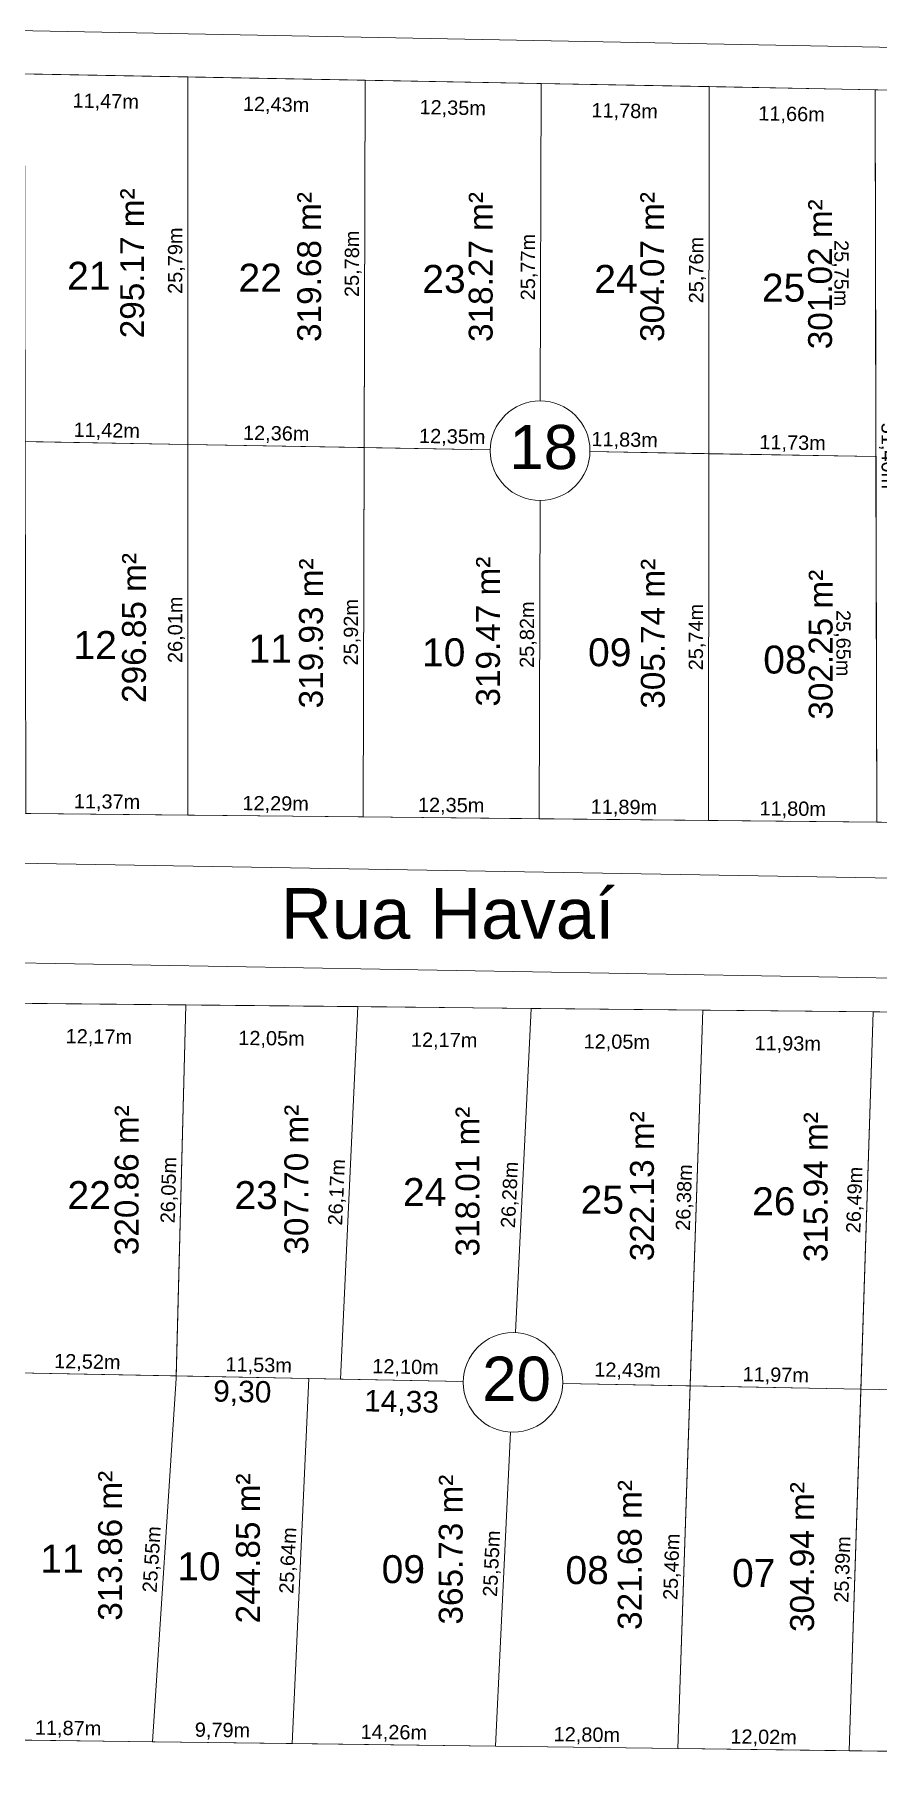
# Model space of a CAD drawing. Header units: metres. Extents: x 3808 to 8215, y 2374 to 6187.
# Drawn here: x 5098.4 to 5157.5, y 5179.6 to 5300.8 of the extents above; entities that cross this region are included whole.
import ezdxf
from ezdxf.enums import TextEntityAlignment as Align

# ---------------------------------------------------------------- set-up
doc = ezdxf.new("R2010")
doc.units = ezdxf.units.M
for name, color, linetype in [('Areas Lotes', 1, 'Continuous'), ('Calçada', 8, 'Continuous'), ('COTAS', 7, 'Continuous'), ('Lote', 7, 'Continuous'), ('Nome das Ruas', 7, 'Continuous'), ('Nº Lote', 7, 'Continuous'), ('Nº. quadra', 7, 'Continuous'), ('quadras', 7, 'Continuous')]:
    doc.layers.add(name, color=color, linetype=linetype)
doc.styles.add('Arial', font='arial.ttf')
doc.dimstyles.new('Copy(2) of ISO-25', dxfattribs={"dimtxt": 1, "dimasz": 2.5, "dimexe": 1.25, "dimexo": 0.625, "dimgap": 0.2, "dimtad": 1, "dimtoh": 1, "dimlfac": 1, "dimzin": 1, "dimtxsty": 'Arial', "dimblk": 'NONE', "dimcen": 0, "dimse1": 1, "dimse2": 1, "dimsd1": 1, "dimsd2": 1, "dimclrt": 256, "dimaunit": 1, "dimadec": 3, "dimazin": 0, "dimtfac": 1, "dimtmove": 0, "dimatfit": 3, "dimldrblk": 'NONE', "dimfxl": 1, "dimtolj": 1, "dimtzin": 0, "dimarcsym": 0})
doc.dimstyles.new('COTA 2', dxfattribs={"dimtxt": 1.9, "dimasz": 2.5, "dimexe": 1.25, "dimexo": 0.625, "dimtad": 1, "dimlfac": 1, "dimzin": 1, "dimtxsty": 'Arial', "dimcen": 2.5, "dimse1": 1, "dimse2": 1, "dimsd1": 1, "dimsd2": 1, "dimclrt": 7, "dimadec": 0, "dimazin": 0, "dimtfac": 1, "dimtmove": 0, "dimatfit": 3, "dimfxl": 1, "dimtolj": 1, "dimtzin": 0, "dimarcsym": 0})

# ---------------------------------------------------------------- blocks, each defined once
blk = doc.blocks.new('*D5582')
at = {"layer": 'Defpoints', "color": 0, "linetype": 'Continuous', "transparency": 16777216}
for p in [(5155.5, 5180.37), (5155.5, 5180.37), (5167.38, 5180.22)]:
    blk.add_point(p, dxfattribs=at)
at = {"layer": 'COTAS', "linetype": 'Continuous', "lineweight": 5, "transparency": 16777216, "insert": (5161.45, 5181.09), "char_height": 1, "attachment_point": 5, "rotation": 359.2668, "style": 'Arial'}
blk.add_mtext('\\A1;11,88m', dxfattribs=at)
blk = doc.blocks.new('_None')
blk = doc.blocks.new('*D5583')
at = {"layer": 'Defpoints', "color": 0, "linetype": 'Continuous', "transparency": 16777216}
for p in [(5143.49, 5180.52), (5143.49, 5180.52), (5155.5, 5180.37)]:
    blk.add_point(p, dxfattribs=at)
at = {"layer": 'COTAS', "linetype": 'Continuous', "lineweight": 5, "transparency": 16777216, "insert": (5149.5, 5181.25), "char_height": 1, "attachment_point": 5, "rotation": 359.2668, "style": 'Arial'}
blk.add_mtext('\\A1;12,02m', dxfattribs=at)
blk = doc.blocks.new('*D5584')
at = {"layer": 'Defpoints', "color": 0, "linetype": 'Continuous', "transparency": 16777216}
for p in [(5130.69, 5180.69), (5130.69, 5180.69), (5143.49, 5180.52)]:
    blk.add_point(p, dxfattribs=at)
at = {"layer": 'COTAS', "linetype": 'Continuous', "lineweight": 5, "transparency": 16777216, "insert": (5137.1, 5181.41), "char_height": 1, "attachment_point": 5, "rotation": 359.2668, "style": 'Arial'}
blk.add_mtext('\\A1;12,80m', dxfattribs=at)
blk = doc.blocks.new('*D5585')
at = {"layer": 'Defpoints', "color": 0, "linetype": 'Continuous', "transparency": 16777216}
for p in [(5116.42, 5180.87), (5116.42, 5180.87), (5130.69, 5180.69)]:
    blk.add_point(p, dxfattribs=at)
at = {"layer": 'COTAS', "linetype": 'Continuous', "lineweight": 5, "transparency": 16777216, "insert": (5123.56, 5181.58), "char_height": 1, "attachment_point": 5, "rotation": 359.2668, "style": 'Arial'}
blk.add_mtext('\\A1;14,26m', dxfattribs=at)
blk = doc.blocks.new('*D5586')
at = {"layer": 'Defpoints', "color": 0, "linetype": 'Continuous', "transparency": 16777216}
for p in [(5106.63, 5180.99), (5106.63, 5180.99), (5116.42, 5180.87)]:
    blk.add_point(p, dxfattribs=at)
at = {"layer": 'COTAS', "linetype": 'Continuous', "lineweight": 5, "transparency": 16777216, "insert": (5111.54, 5181.73), "char_height": 1, "attachment_point": 5, "rotation": 359.2668, "style": 'Arial'}
blk.add_mtext('\\A1;9,79m', dxfattribs=at)
blk = doc.blocks.new('*D5587')
at = {"layer": 'Defpoints', "color": 0, "linetype": 'Continuous', "transparency": 16777216}
for p in [(5094.76, 5181.15), (5094.76, 5181.15), (5106.63, 5180.99)]:
    blk.add_point(p, dxfattribs=at)
at = {"layer": 'COTAS', "linetype": 'Continuous', "lineweight": 5, "transparency": 16777216, "insert": (5100.71, 5181.87), "char_height": 1, "attachment_point": 5, "rotation": 359.2668, "style": 'Arial'}
blk.add_mtext('\\A1;11,87m', dxfattribs=at)
blk = doc.blocks.new('*D5596')
at = {"layer": 'Defpoints', "color": 0, "linetype": 'Continuous', "transparency": 16777216}
for p in [(5095.78, 5206.9), (5108.3, 5206.66), (5108.3, 5206.49)]:
    blk.add_point(p, dxfattribs=at)
at = {"layer": 'COTAS', "linetype": 'Continuous', "lineweight": 5, "transparency": 16777216, "insert": (5102.06, 5207.58), "char_height": 1, "attachment_point": 5, "rotation": 358.9075, "style": 'Arial'}
blk.add_mtext('\\A1;12,52m', dxfattribs=at)
blk = doc.blocks.new('*D5597')
at = {"layer": 'Defpoints', "color": 0, "linetype": 'Continuous', "transparency": 16777216}
for p in [(5108.3, 5206.49), (5119.83, 5206.44), (5119.83, 5206.44)]:
    blk.add_point(p, dxfattribs=at)
at = {"layer": 'COTAS', "linetype": 'Continuous', "lineweight": 5, "transparency": 16777216, "insert": (5114.08, 5207.35), "char_height": 1, "attachment_point": 5, "rotation": 358.9075, "style": 'Arial'}
blk.add_mtext('\\A1;11,53m', dxfattribs=at)
blk = doc.blocks.new('*D5598')
at = {"layer": 'Defpoints', "color": 0, "linetype": 'Continuous', "transparency": 16777216}
for p in [(5118.31, 5206.53), (5130.41, 5206.3), (5130.41, 5206.3)]:
    blk.add_point(p, dxfattribs=at)
at = {"layer": 'COTAS', "linetype": 'Continuous', "lineweight": 5, "transparency": 16777216, "insert": (5124.38, 5207.22), "char_height": 1, "attachment_point": 5, "rotation": 358.9075, "style": 'Arial'}
blk.add_mtext('\\A1;12,10m', dxfattribs=at)
blk = doc.blocks.new('*D5599')
at = {"layer": 'Defpoints', "color": 0, "linetype": 'Continuous', "transparency": 16777216}
for p in [(5133.72, 5206.3), (5146.15, 5206.07), (5146.15, 5206.07)]:
    blk.add_point(p, dxfattribs=at)
at = {"layer": 'COTAS', "linetype": 'Continuous', "lineweight": 5, "transparency": 16777216, "insert": (5139.95, 5206.99), "char_height": 1, "attachment_point": 5, "rotation": 358.9075, "style": 'Arial'}
blk.add_mtext('\\A1;12,43m', dxfattribs=at)
blk = doc.blocks.new('*D5600')
at = {"layer": 'Defpoints', "color": 0, "linetype": 'Continuous', "transparency": 16777216}
for p in [(5144.35, 5205.97), (5156.32, 5205.74), (5156.32, 5205.74)]:
    blk.add_point(p, dxfattribs=at)
at = {"layer": 'COTAS', "linetype": 'Continuous', "lineweight": 5, "transparency": 16777216, "insert": (5150.35, 5206.66), "char_height": 1, "attachment_point": 5, "rotation": 358.9075, "style": 'Arial'}
blk.add_mtext('\\A1;11,97m', dxfattribs=at)
blk = doc.blocks.new('*D5601')
at = {"layer": 'Defpoints', "color": 0, "linetype": 'Continuous', "transparency": 16777216}
for p in [(5156.32, 5205.74), (5167.96, 5205.52), (5167.96, 5205.52)]:
    blk.add_point(p, dxfattribs=at)
at = {"layer": 'COTAS', "linetype": 'Continuous', "lineweight": 5, "transparency": 16777216, "insert": (5162.16, 5206.43), "char_height": 1, "attachment_point": 5, "rotation": 358.9075, "style": 'Arial'}
blk.add_mtext('\\A1;11,64m', dxfattribs=at)
blk = doc.blocks.new('*D5609')
at = {"layer": 'Defpoints', "color": 0, "linetype": 'Continuous', "transparency": 16777216}
for p in [(5096.81, 5232.82), (5108.98, 5232.7), (5108.95, 5229.53)]:
    blk.add_point(p, dxfattribs=at)
at = {"layer": 'COTAS', "linetype": 'Continuous', "lineweight": 5, "transparency": 16777216, "insert": (5102.87, 5230.39), "char_height": 1, "attachment_point": 5, "rotation": 359.4262, "style": 'Arial'}
blk.add_mtext('\\A1;12,17m', dxfattribs=at)
blk = doc.blocks.new('*D5610')
at = {"layer": 'Defpoints', "color": 0, "linetype": 'Continuous', "transparency": 16777216}
for p in [(5108.98, 5232.7), (5121.03, 5232.58), (5121, 5229.41)]:
    blk.add_point(p, dxfattribs=at)
at = {"layer": 'COTAS', "linetype": 'Continuous', "lineweight": 5, "transparency": 16777216, "insert": (5114.98, 5230.27), "char_height": 1, "attachment_point": 5, "rotation": 359.4262, "style": 'Arial'}
blk.add_mtext('\\A1;12,05m', dxfattribs=at)
blk = doc.blocks.new('*D5611')
at = {"layer": 'Defpoints', "color": 0, "linetype": 'Continuous', "transparency": 16777216}
for p in [(5121.03, 5232.58), (5133.2, 5232.46), (5133.17, 5229.28)]:
    blk.add_point(p, dxfattribs=at)
at = {"layer": 'COTAS', "linetype": 'Continuous', "lineweight": 5, "transparency": 16777216, "insert": (5127.09, 5230.15), "char_height": 1, "attachment_point": 5, "rotation": 359.4262, "style": 'Arial'}
blk.add_mtext('\\A1;12,17m', dxfattribs=at)
blk = doc.blocks.new('*D5612')
at = {"layer": 'Defpoints', "color": 0, "linetype": 'Continuous', "transparency": 16777216}
for p in [(5133.2, 5232.46), (5145.25, 5232.34), (5145.22, 5229.16)]:
    blk.add_point(p, dxfattribs=at)
at = {"layer": 'COTAS', "linetype": 'Continuous', "lineweight": 5, "transparency": 16777216, "insert": (5139.2, 5230.03), "char_height": 1, "attachment_point": 5, "rotation": 359.4262, "style": 'Arial'}
blk.add_mtext('\\A1;12,05m', dxfattribs=at)
blk = doc.blocks.new('*D5613')
at = {"layer": 'Defpoints', "color": 0, "linetype": 'Continuous', "transparency": 16777216}
for p in [(5145.25, 5232.34), (5157.18, 5232.22), (5157.15, 5229.04)]:
    blk.add_point(p, dxfattribs=at)
at = {"layer": 'COTAS', "linetype": 'Continuous', "lineweight": 5, "transparency": 16777216, "insert": (5151.19, 5229.91), "char_height": 1, "attachment_point": 5, "rotation": 359.4262, "style": 'Arial'}
blk.add_mtext('\\A1;11,93m', dxfattribs=at)
blk = doc.blocks.new('*D5614')
at = {"layer": 'Defpoints', "color": 0, "linetype": 'Continuous', "transparency": 16777216}
for p in [(5157.18, 5232.22), (5168.58, 5232.1), (5168.54, 5228.93)]:
    blk.add_point(p, dxfattribs=at)
at = {"layer": 'COTAS', "linetype": 'Continuous', "lineweight": 5, "transparency": 16777216, "insert": (5162.85, 5229.79), "char_height": 1, "attachment_point": 5, "rotation": 359.4262, "style": 'Arial'}
blk.add_mtext('\\A1;11,39m', dxfattribs=at)
blk = doc.blocks.new('*D5629')
at = {"layer": 'Defpoints', "color": 0, "linetype": 'Continuous', "transparency": 16777216}
for p in [(5156.32, 5205.74), (5155.5, 5180.37), (5155.5, 5180.37)]:
    blk.add_point(p, dxfattribs=at)
at = {"layer": 'COTAS', "linetype": 'Continuous', "lineweight": 5, "transparency": 16777216, "insert": (5155.11, 5193.08), "char_height": 1, "attachment_point": 5, "rotation": 88.1426, "style": 'Arial'}
blk.add_mtext('\\A1;25,39m', dxfattribs=at)
blk = doc.blocks.new('*D5630')
at = {"layer": 'Defpoints', "color": 0, "linetype": 'Continuous', "transparency": 16777216}
for p in [(5157.18, 5232.22), (5157.18, 5232.22), (5156.32, 5205.74)]:
    blk.add_point(p, dxfattribs=at)
at = {"layer": 'COTAS', "linetype": 'Continuous', "lineweight": 5, "transparency": 16777216, "insert": (5155.95, 5219.01), "char_height": 1, "attachment_point": 5, "rotation": 88.1426, "style": 'Arial'}
blk.add_mtext('\\A1;26,49m', dxfattribs=at)
blk = doc.blocks.new('*D5631')
at = {"layer": 'Defpoints', "color": 0, "linetype": 'Continuous', "transparency": 16777216}
for p in [(5145.25, 5232.34), (5145.25, 5232.34), (5144.35, 5205.97)]:
    blk.add_point(p, dxfattribs=at)
at = {"layer": 'COTAS', "linetype": 'Continuous', "lineweight": 5, "transparency": 16777216, "insert": (5144, 5219.18), "char_height": 1, "attachment_point": 5, "rotation": 88.0527, "style": 'Arial'}
blk.add_mtext('\\A1;26,38m', dxfattribs=at)
blk = doc.blocks.new('*D5632')
at = {"layer": 'Defpoints', "color": 0, "linetype": 'Continuous', "transparency": 16777216}
for p in [(5144.35, 5205.97), (5144.35, 5205.97), (5143.49, 5180.52)]:
    blk.add_point(p, dxfattribs=at)
at = {"layer": 'COTAS', "linetype": 'Continuous', "lineweight": 5, "transparency": 16777216, "insert": (5143.12, 5193.27), "char_height": 1, "attachment_point": 5, "rotation": 88.0527, "style": 'Arial'}
blk.add_mtext('\\A1;25,46m', dxfattribs=at)
blk = doc.blocks.new('*D5633')
at = {"layer": 'Defpoints', "color": 0, "linetype": 'Continuous', "transparency": 16777216}
for p in [(5131.92, 5206.21), (5130.69, 5180.69), (5130.69, 5180.69)]:
    blk.add_point(p, dxfattribs=at)
at = {"layer": 'COTAS', "linetype": 'Continuous', "lineweight": 5, "transparency": 16777216, "insert": (5130.5, 5193.49), "char_height": 1, "attachment_point": 5, "rotation": 87.2216, "style": 'Arial'}
blk.add_mtext('\\A1;25,55m', dxfattribs=at)
blk = doc.blocks.new('*D5634')
at = {"layer": 'Defpoints', "color": 0, "linetype": 'Continuous', "transparency": 16777216}
for p in [(5133.2, 5232.46), (5133.2, 5232.46), (5131.92, 5206.21)]:
    blk.add_point(p, dxfattribs=at)
at = {"layer": 'COTAS', "linetype": 'Continuous', "lineweight": 5, "transparency": 16777216, "insert": (5131.76, 5219.37), "char_height": 1, "attachment_point": 5, "rotation": 87.2216, "style": 'Arial'}
blk.add_mtext('\\A1;26,28m', dxfattribs=at)
blk = doc.blocks.new('*D5635')
at = {"layer": 'Defpoints', "color": 0, "linetype": 'Continuous', "transparency": 16777216}
for p in [(5121.03, 5232.58), (5121.03, 5232.58), (5119.83, 5206.44)]:
    blk.add_point(p, dxfattribs=at)
at = {"layer": 'COTAS', "linetype": 'Continuous', "lineweight": 5, "transparency": 16777216, "insert": (5119.63, 5219.55), "char_height": 1, "attachment_point": 5, "rotation": 87.3651, "style": 'Arial'}
blk.add_mtext('\\A1;26,17m', dxfattribs=at)
blk = doc.blocks.new('*D5636')
at = {"layer": 'Defpoints', "color": 0, "linetype": 'Continuous', "transparency": 16777216}
for p in [(5117.6, 5206.48), (5116.42, 5180.87), (5116.42, 5180.87)]:
    blk.add_point(p, dxfattribs=at)
at = {"layer": 'COTAS', "linetype": 'Continuous', "lineweight": 5, "transparency": 16777216, "insert": (5116.21, 5193.71), "char_height": 1, "attachment_point": 5, "rotation": 87.3651, "style": 'Arial'}
blk.add_mtext('\\A1;25,64m', dxfattribs=at)
blk = doc.blocks.new('*D5637')
at = {"layer": 'Defpoints', "color": 0, "linetype": 'Continuous', "transparency": 16777216}
for p in [(5108.3, 5206.49), (5106.63, 5180.99), (5106.63, 5180.99)]:
    blk.add_point(p, dxfattribs=at)
at = {"layer": 'COTAS', "linetype": 'Continuous', "lineweight": 5, "transparency": 16777216, "insert": (5106.66, 5193.79), "char_height": 1, "attachment_point": 5, "rotation": 86.2588, "style": 'Arial'}
blk.add_mtext('\\A1;25,55m', dxfattribs=at)
blk = doc.blocks.new('*D5638')
at = {"layer": 'Defpoints', "color": 0, "linetype": 'Continuous', "transparency": 16777216}
for p in [(5108.98, 5232.7), (5108.98, 5232.7), (5108.3, 5206.66)]:
    blk.add_point(p, dxfattribs=at)
at = {"layer": 'COTAS', "linetype": 'Continuous', "lineweight": 5, "transparency": 16777216, "insert": (5107.84, 5219.7), "char_height": 1, "attachment_point": 5, "rotation": 88.5113, "style": 'Arial'}
blk.add_mtext('\\A1;26,05m', dxfattribs=at)
blk = doc.blocks.new('*D5831')
at = {"layer": 'Defpoints', "color": 0, "linetype": 'Continuous', "transparency": 16777216}
for p in [(5157.44, 5245.52), (5157.44, 5245.52), (5169.04, 5245.4)]:
    blk.add_point(p, dxfattribs=at)
at = {"layer": 'COTAS', "linetype": 'Continuous', "lineweight": 5, "transparency": 16777216, "insert": (5163.25, 5246.26), "char_height": 1, "attachment_point": 5, "rotation": 359.4056, "style": 'Arial'}
blk.add_mtext('\\A1;11,60m', dxfattribs=at)
blk = doc.blocks.new('*D5832')
at = {"layer": 'Defpoints', "color": 0, "linetype": 'Continuous', "transparency": 16777216}
for p in [(5145.64, 5245.64), (5145.64, 5245.64), (5157.44, 5245.52)]:
    blk.add_point(p, dxfattribs=at)
at = {"layer": 'COTAS', "linetype": 'Continuous', "lineweight": 5, "transparency": 16777216, "insert": (5151.54, 5246.38), "char_height": 1, "attachment_point": 5, "rotation": 359.4056, "style": 'Arial'}
blk.add_mtext('\\A1;11,80m', dxfattribs=at)
blk = doc.blocks.new('*D5833')
at = {"layer": 'Defpoints', "color": 0, "linetype": 'Continuous', "transparency": 16777216}
for p in [(5133.75, 5245.76), (5133.75, 5245.76), (5145.64, 5245.64)]:
    blk.add_point(p, dxfattribs=at)
at = {"layer": 'COTAS', "linetype": 'Continuous', "lineweight": 5, "transparency": 16777216, "insert": (5139.7, 5246.5), "char_height": 1, "attachment_point": 5, "rotation": 359.4056, "style": 'Arial'}
blk.add_mtext('\\A1;11,89m', dxfattribs=at)
blk = doc.blocks.new('*D5834')
at = {"layer": 'Defpoints', "color": 0, "linetype": 'Continuous', "transparency": 16777216}
for p in [(5121.4, 5245.89), (5121.4, 5245.89), (5133.75, 5245.76)]:
    blk.add_point(p, dxfattribs=at)
at = {"layer": 'COTAS', "linetype": 'Continuous', "lineweight": 5, "transparency": 16777216, "insert": (5127.58, 5246.63), "char_height": 1, "attachment_point": 5, "rotation": 359.4056, "style": 'Arial'}
blk.add_mtext('\\A1;12,35m', dxfattribs=at)
blk = doc.blocks.new('*D5835')
at = {"layer": 'Defpoints', "color": 0, "linetype": 'Continuous', "transparency": 16777216}
for p in [(5109.12, 5246.02), (5109.12, 5246.02), (5121.4, 5245.89)]:
    blk.add_point(p, dxfattribs=at)
at = {"layer": 'COTAS', "linetype": 'Continuous', "lineweight": 5, "transparency": 16777216, "insert": (5115.27, 5246.75), "char_height": 1, "attachment_point": 5, "rotation": 359.4056, "style": 'Arial'}
blk.add_mtext('\\A1;12,29m', dxfattribs=at)
blk = doc.blocks.new('*D5836')
at = {"layer": 'Defpoints', "color": 0, "linetype": 'Continuous', "transparency": 16777216}
for p in [(5097.74, 5246.14), (5097.74, 5246.14), (5109.12, 5246.02)]:
    blk.add_point(p, dxfattribs=at)
at = {"layer": 'COTAS', "linetype": 'Continuous', "lineweight": 5, "transparency": 16777216, "insert": (5103.44, 5246.88), "char_height": 1, "attachment_point": 5, "rotation": 359.4056, "style": 'Arial'}
blk.add_mtext('\\A1;11,37m', dxfattribs=at)
blk = doc.blocks.new('*D5844')
at = {"layer": 'Defpoints', "color": 0, "linetype": 'Continuous', "transparency": 16777216}
for p in [(5097.7, 5272.23), (5109.12, 5272.02), (5109.12, 5272.02)]:
    blk.add_point(p, dxfattribs=at)
at = {"layer": 'COTAS', "linetype": 'Continuous', "lineweight": 5, "transparency": 16777216, "insert": (5103.42, 5272.93), "char_height": 1, "attachment_point": 5, "rotation": 358.9856, "style": 'Arial'}
blk.add_mtext('\\A1;11,42m', dxfattribs=at)
blk = doc.blocks.new('*D5845')
at = {"layer": 'Defpoints', "color": 0, "linetype": 'Continuous', "transparency": 16777216}
for p in [(5109.12, 5272.02), (5121.48, 5271.81), (5121.48, 5271.81)]:
    blk.add_point(p, dxfattribs=at)
at = {"layer": 'COTAS', "linetype": 'Continuous', "lineweight": 5, "transparency": 16777216, "insert": (5115.31, 5272.72), "char_height": 1, "attachment_point": 5, "rotation": 358.9856, "style": 'Arial'}
blk.add_mtext('\\A1;12,36m', dxfattribs=at)
blk = doc.blocks.new('*D5846')
at = {"layer": 'Defpoints', "color": 0, "linetype": 'Continuous', "transparency": 16777216}
for p in [(5121.48, 5271.81), (5133.82, 5271.59), (5133.82, 5271.59)]:
    blk.add_point(p, dxfattribs=at)
at = {"layer": 'COTAS', "linetype": 'Continuous', "lineweight": 5, "transparency": 16777216, "insert": (5127.66, 5272.5), "char_height": 1, "attachment_point": 5, "rotation": 358.9856, "style": 'Arial'}
blk.add_mtext('\\A1;12,35m', dxfattribs=at)
blk = doc.blocks.new('*D5847')
at = {"layer": 'Defpoints', "color": 0, "linetype": 'Continuous', "transparency": 16777216}
for p in [(5133.82, 5271.59), (5145.65, 5271.38), (5145.65, 5271.38)]:
    blk.add_point(p, dxfattribs=at)
at = {"layer": 'COTAS', "linetype": 'Continuous', "lineweight": 5, "transparency": 16777216, "insert": (5139.75, 5272.28), "char_height": 1, "attachment_point": 5, "rotation": 358.9856, "style": 'Arial'}
blk.add_mtext('\\A1;11,83m', dxfattribs=at)
blk = doc.blocks.new('*D5848')
at = {"layer": 'Defpoints', "color": 0, "linetype": 'Continuous', "transparency": 16777216}
for p in [(5145.65, 5271.38), (5157.38, 5271.17), (5157.38, 5271.17)]:
    blk.add_point(p, dxfattribs=at)
at = {"layer": 'COTAS', "linetype": 'Continuous', "lineweight": 5, "transparency": 16777216, "insert": (5151.53, 5272.07), "char_height": 1, "attachment_point": 5, "rotation": 358.9856, "style": 'Arial'}
blk.add_mtext('\\A1;11,73m', dxfattribs=at)
blk = doc.blocks.new('*D5873')
at = {"layer": 'Defpoints', "color": 0, "linetype": 'Continuous', "transparency": 16777216}
for p in [(5109.12, 5272.02), (5109.12, 5246.02), (5109.12, 5246.02)]:
    blk.add_point(p, dxfattribs=at)
at = {"layer": 'COTAS', "linetype": 'Continuous', "lineweight": 5, "transparency": 16777216, "insert": (5108.31, 5259.02), "char_height": 1, "attachment_point": 5, "rotation": 90, "style": 'Arial'}
blk.add_mtext('\\A1;26,01m', dxfattribs=at)
blk = doc.blocks.new('*D5874')
at = {"layer": 'Defpoints', "color": 0, "linetype": 'Continuous', "transparency": 16777216}
for p in [(5121.48, 5271.81), (5121.4, 5245.89), (5121.4, 5245.89)]:
    blk.add_point(p, dxfattribs=at)
at = {"layer": 'COTAS', "linetype": 'Continuous', "lineweight": 5, "transparency": 16777216, "insert": (5120.64, 5258.85), "char_height": 1, "attachment_point": 5, "rotation": 89.8363, "style": 'Arial'}
blk.add_mtext('\\A1;25,92m', dxfattribs=at)
blk = doc.blocks.new('*D5875')
at = {"layer": 'Defpoints', "color": 0, "linetype": 'Continuous', "transparency": 16777216}
for p in [(5133.82, 5271.59), (5133.75, 5245.76), (5133.75, 5245.76)]:
    blk.add_point(p, dxfattribs=at)
at = {"layer": 'COTAS', "linetype": 'Continuous', "lineweight": 5, "transparency": 16777216, "insert": (5132.99, 5258.68), "char_height": 1, "attachment_point": 5, "rotation": 89.8363, "style": 'Arial'}
blk.add_mtext('\\A1;25,82m', dxfattribs=at)
blk = doc.blocks.new('*D5876')
at = {"layer": 'Defpoints', "color": 0, "linetype": 'Continuous', "transparency": 16777216}
for p in [(5145.65, 5271.38), (5145.64, 5245.64), (5145.64, 5245.64)]:
    blk.add_point(p, dxfattribs=at)
at = {"layer": 'COTAS', "linetype": 'Continuous', "lineweight": 5, "transparency": 16777216, "insert": (5144.84, 5258.51), "char_height": 1, "attachment_point": 5, "rotation": 89.9603, "style": 'Arial'}
blk.add_mtext('\\A1;25,74m', dxfattribs=at)
blk = doc.blocks.new('*D5877')
at = {"layer": 'Defpoints', "color": 0, "linetype": 'Continuous', "transparency": 16777216}
for p in [(5157.33, 5296.92), (5157.33, 5296.92), (5157.44, 5245.52)]:
    blk.add_point(p, dxfattribs=at)
at = {"layer": 'COTAS', "linetype": 'Continuous', "lineweight": 5, "transparency": 16777216, "insert": (5158.18, 5271.22), "char_height": 1, "attachment_point": 5, "rotation": 270.1229, "style": 'Arial'}
blk.add_mtext('\\A1;51,40m', dxfattribs=at)
blk = doc.blocks.new('*D5880')
at = {"layer": 'Defpoints', "color": 0, "linetype": 'Continuous', "transparency": 16777216}
for p in [(5154.19, 5271.16), (5157.38, 5271.17), (5157.44, 5245.52)]:
    blk.add_point(p, dxfattribs=at)
at = {"layer": 'COTAS', "linetype": 'Continuous', "lineweight": 5, "transparency": 16777216, "insert": (5155.01, 5258.08), "char_height": 1, "attachment_point": 5, "rotation": 270.1229, "style": 'Arial'}
blk.add_mtext('\\A1;25,65m', dxfattribs=at)
blk = doc.blocks.new('*D5881')
at = {"layer": 'Defpoints', "color": 0, "linetype": 'Continuous', "transparency": 16777216}
for p in [(5154.04, 5296.91), (5157.33, 5296.92), (5157.38, 5271.17)]:
    blk.add_point(p, dxfattribs=at)
at = {"layer": 'COTAS', "linetype": 'Continuous', "lineweight": 5, "transparency": 16777216, "insert": (5154.87, 5284.04), "char_height": 1, "attachment_point": 5, "rotation": 270.1229, "style": 'Arial'}
blk.add_mtext('\\A1;25,75m', dxfattribs=at)
blk = doc.blocks.new('*D5889')
at = {"layer": 'Defpoints', "color": 0, "linetype": 'Continuous', "transparency": 16777216}
for p in [(5157.33, 5296.92), (5169.39, 5296.69), (5157.27, 5294.22)]:
    blk.add_point(p, dxfattribs=at)
at = {"layer": 'COTAS', "linetype": 'Continuous', "lineweight": 5, "transparency": 16777216, "insert": (5163.32, 5294.91), "char_height": 1, "attachment_point": 5, "rotation": 358.9295, "style": 'Arial'}
blk.add_mtext('\\A1;12,07m', dxfattribs=at)
blk = doc.blocks.new('*D5890')
at = {"layer": 'Defpoints', "color": 0, "linetype": 'Continuous', "transparency": 16777216}
for p in [(5145.67, 5297.13), (5157.33, 5296.92), (5145.62, 5294.44)]:
    blk.add_point(p, dxfattribs=at)
at = {"layer": 'COTAS', "linetype": 'Continuous', "lineweight": 5, "transparency": 16777216, "insert": (5151.46, 5295.13), "char_height": 1, "attachment_point": 5, "rotation": 358.9295, "style": 'Arial'}
blk.add_mtext('\\A1;11,66m', dxfattribs=at)
blk = doc.blocks.new('*D5891')
at = {"layer": 'Defpoints', "color": 0, "linetype": 'Continuous', "transparency": 16777216}
for p in [(5133.9, 5297.35), (5145.67, 5297.13), (5133.85, 5294.66)]:
    blk.add_point(p, dxfattribs=at)
at = {"layer": 'COTAS', "linetype": 'Continuous', "lineweight": 5, "transparency": 16777216, "insert": (5139.75, 5295.35), "char_height": 1, "attachment_point": 5, "rotation": 358.9295, "style": 'Arial'}
blk.add_mtext('\\A1;11,78m', dxfattribs=at)
blk = doc.blocks.new('*D5892')
at = {"layer": 'Defpoints', "color": 0, "linetype": 'Continuous', "transparency": 16777216}
for p in [(5121.55, 5297.58), (5133.9, 5297.35), (5121.5, 5294.89)]:
    blk.add_point(p, dxfattribs=at)
at = {"layer": 'COTAS', "linetype": 'Continuous', "lineweight": 5, "transparency": 16777216, "insert": (5127.69, 5295.57), "char_height": 1, "attachment_point": 5, "rotation": 358.9295, "style": 'Arial'}
blk.add_mtext('\\A1;12,35m', dxfattribs=at)
blk = doc.blocks.new('*D5893')
at = {"layer": 'Defpoints', "color": 0, "linetype": 'Continuous', "transparency": 16777216}
for p in [(5109.12, 5297.58), (5121.55, 5297.58), (5109.07, 5295.12)]:
    blk.add_point(p, dxfattribs=at)
at = {"layer": 'COTAS', "linetype": 'Continuous', "lineweight": 5, "transparency": 16777216, "insert": (5115.3, 5295.8), "char_height": 1, "attachment_point": 5, "rotation": 358.9295, "style": 'Arial'}
blk.add_mtext('\\A1;12,43m', dxfattribs=at)
blk = doc.blocks.new('*D5894')
at = {"layer": 'Defpoints', "color": 0, "linetype": 'Continuous', "transparency": 16777216}
for p in [(5097.65, 5298.03), (5109.12, 5297.58), (5097.6, 5295.33)]:
    blk.add_point(p, dxfattribs=at)
at = {"layer": 'COTAS', "linetype": 'Continuous', "lineweight": 5, "transparency": 16777216, "insert": (5103.35, 5296.03), "char_height": 1, "attachment_point": 5, "rotation": 358.9295, "style": 'Arial'}
blk.add_mtext('\\A1;11,47m', dxfattribs=at)
blk = doc.blocks.new('*D5901')
at = {"layer": 'Defpoints', "color": 0, "linetype": 'Continuous', "transparency": 16777216}
for p in [(5109.12, 5297.82), (5109.12, 5272.02), (5109.12, 5272.02)]:
    blk.add_point(p, dxfattribs=at)
at = {"layer": 'COTAS', "linetype": 'Continuous', "lineweight": 5, "transparency": 16777216, "insert": (5108.31, 5284.92), "char_height": 1, "attachment_point": 5, "rotation": 90, "style": 'Arial'}
blk.add_mtext('\\A1;25,79m', dxfattribs=at)
blk = doc.blocks.new('*D5902')
at = {"layer": 'Defpoints', "color": 0, "linetype": 'Continuous', "transparency": 16777216}
for p in [(5121.55, 5297.58), (5121.48, 5271.81), (5121.48, 5271.81)]:
    blk.add_point(p, dxfattribs=at)
at = {"layer": 'COTAS', "linetype": 'Continuous', "lineweight": 5, "transparency": 16777216, "insert": (5120.71, 5284.7), "char_height": 1, "attachment_point": 5, "rotation": 89.8363, "style": 'Arial'}
blk.add_mtext('\\A1;25,78m', dxfattribs=at)
blk = doc.blocks.new('*D5903')
at = {"layer": 'Defpoints', "color": 0, "linetype": 'Continuous', "transparency": 16777216}
for p in [(5133.9, 5297.35), (5133.82, 5271.59), (5133.82, 5271.59)]:
    blk.add_point(p, dxfattribs=at)
at = {"layer": 'COTAS', "linetype": 'Continuous', "lineweight": 5, "transparency": 16777216, "insert": (5133.06, 5284.47), "char_height": 1, "attachment_point": 5, "rotation": 89.8363, "style": 'Arial'}
blk.add_mtext('\\A1;25,77m', dxfattribs=at)
blk = doc.blocks.new('*D5904')
at = {"layer": 'Defpoints', "color": 0, "linetype": 'Continuous', "transparency": 16777216}
for p in [(5145.67, 5297.13), (5145.65, 5271.38), (5145.65, 5271.38)]:
    blk.add_point(p, dxfattribs=at)
at = {"layer": 'COTAS', "linetype": 'Continuous', "lineweight": 5, "transparency": 16777216, "insert": (5144.86, 5284.26), "char_height": 1, "attachment_point": 5, "rotation": 89.9603, "style": 'Arial'}
blk.add_mtext('\\A1;25,76m', dxfattribs=at)
blk = doc.blocks.new('*D7837')
at = {"layer": 'Defpoints', "color": 0, "linetype": 'Continuous', "transparency": 16777216}
for p in [(5108.3, 5206.66), (5117.6, 5206.48), (5117.55, 5203.82)]:
    blk.add_point(p, dxfattribs=at)
at = {"layer": 'Calçada', "color": 7, "linetype": 'Continuous', "lineweight": 5, "transparency": 16777216, "insert": (5112.93, 5205.44), "char_height": 1.5, "attachment_point": 5, "rotation": 358.9075, "style": 'Arial'}
blk.add_mtext('\\A1;9,30', dxfattribs=at)
blk = doc.blocks.new('*D7838')
at = {"layer": 'Defpoints', "color": 0, "linetype": 'Continuous', "transparency": 16777216}
for p in [(5117.6, 5206.48), (5131.92, 5206.21), (5131.86, 5203.06)]:
    blk.add_point(p, dxfattribs=at)
at = {"layer": 'Calçada', "color": 7, "linetype": 'Continuous', "lineweight": 5, "transparency": 16777216, "insert": (5124.1, 5204.74), "char_height": 1.5, "attachment_point": 5, "rotation": 358.9075, "style": 'Arial'}
blk.add_mtext('\\A1;14,33', dxfattribs=at)

msp = doc.modelspace()

# ---------------------------------------------------------------- linework, layer by layer
at = {"layer": 'Calçada', "linetype": 'Continuous', "lineweight": 5}
for p, q in [((5219.569, 5298.711), (5035.045, 5302.256)), ((5218.438, 5240.556), (5033.76, 5243.74)), ((5218.294, 5233.558), (5033.591, 5236.742))]:
    msp.add_line(p, q, dxfattribs=at)
at = {"layer": 'Lote', "lineweight": 5}
for p, q in [((5109.115, 5246.018), (5109.115, 5297.817)), ((5121.401, 5245.89), (5121.549, 5297.585)), ((5133.834, 5275.082), (5133.897, 5297.354)), ((5145.672, 5297.134), (5145.636, 5245.639)), ((5157.435, 5245.516), (5157.325, 5296.916)), ((5130.329, 5271.649), (5036.398, 5273.312)), ((5157.38, 5271.17), (5137.319, 5271.525)), ((5133.75, 5245.762), (5133.814, 5268.091)), ((5108.298, 5206.486), (5108.979, 5232.7)), ((5121.03, 5232.579), (5119.827, 5206.44)), ((5132.093, 5209.701), (5133.198, 5232.457)), ((5145.247, 5232.337), (5143.485, 5180.523)), ((5155.5, 5180.369), (5157.181, 5232.217)), ((5034.856, 5208.06), (5128.429, 5206.276)), ((5106.631, 5180.994), (5108.298, 5206.486)), ((5117.6, 5206.482), (5116.422, 5180.869)), ((5135.419, 5206.143), (5216.163, 5204.603)), ((5130.685, 5180.687), (5131.754, 5202.718))]:
    msp.add_line(p, q, dxfattribs=at)
at = {"layer": 'Lote', "linetype": 'Continuous', "lineweight": 5, "flags": 128}
for points in [[(5097.696, 5272.226), (5109.115, 5272.024), (5109.115, 5297.817), (5097.651, 5298.031)], [(5121.549, 5297.585), (5109.115, 5297.817), (5109.115, 5272.024), (5121.475, 5271.805)], [(5145.654, 5271.377), (5157.38, 5271.17), (5157.325, 5296.916), (5145.672, 5297.134)], [(5169.389, 5296.691), (5157.325, 5296.916), (5157.435, 5245.516), (5169.04, 5245.396)], [(5097.742, 5246.136), (5109.115, 5246.018), (5109.115, 5272.024), (5097.696, 5272.226)], [(5109.115, 5246.018), (5121.401, 5245.89), (5121.475, 5271.805), (5109.115, 5272.024)], [(5145.636, 5245.639), (5157.435, 5245.516), (5157.38, 5271.17), (5145.654, 5271.377)], [(5108.979, 5232.7), (5096.811, 5232.822), (5095.783, 5206.899), (5108.302, 5206.66)], [(5108.302, 5206.66), (5119.827, 5206.44), (5121.03, 5232.579), (5108.979, 5232.7)], [(5156.323, 5205.744), (5157.181, 5232.217), (5145.247, 5232.337), (5144.351, 5205.972)], [(5167.962, 5205.522), (5168.575, 5232.103), (5157.181, 5232.217), (5156.323, 5205.744)], [(5108.298, 5206.486), (5108.302, 5206.66), (5095.783, 5206.899), (5094.761, 5181.146), (5106.631, 5180.994)], [(5106.631, 5180.994), (5116.422, 5180.869), (5117.6, 5206.482), (5108.302, 5206.66), (5108.298, 5206.486)], [(5143.485, 5180.523), (5155.5, 5180.369), (5156.323, 5205.744), (5144.351, 5205.972)], [(5155.5, 5180.369), (5167.378, 5180.217), (5167.962, 5205.522), (5156.323, 5205.744)]]:
    msp.add_lwpolyline(points, close=True, dxfattribs=at)
for points in [[(5133.834, 5275.082), (5133.897, 5297.354), (5121.549, 5297.585), (5121.475, 5271.805), (5130.329, 5271.649)], [(5137.319, 5271.525), (5145.654, 5271.377), (5145.672, 5297.134), (5133.897, 5297.354), (5133.834, 5275.082)], [(5130.329, 5271.649), (5121.475, 5271.805), (5121.401, 5245.89), (5133.75, 5245.762), (5133.814, 5268.091)], [(5133.814, 5268.091), (5133.75, 5245.762), (5145.636, 5245.639), (5145.654, 5271.377), (5137.319, 5271.525)], [(5132.093, 5209.701), (5133.198, 5232.457), (5121.03, 5232.579), (5119.827, 5206.44), (5128.429, 5206.276)], [(5135.419, 5206.143), (5144.351, 5205.972), (5145.247, 5232.337), (5133.198, 5232.457), (5132.093, 5209.701)], [(5128.429, 5206.276), (5117.6, 5206.482), (5116.422, 5180.869), (5130.685, 5180.687), (5131.754, 5202.718)], [(5131.754, 5202.718), (5130.685, 5180.687), (5143.485, 5180.523), (5144.351, 5205.972), (5135.419, 5206.143)]]:
    msp.add_lwpolyline(points, dxfattribs=at)
at = {"layer": 'Nº. quadra', "lineweight": 5}
for centre in [(5133.824, 5271.587), (5131.924, 5206.209)]:
    msp.add_circle(centre, 3.496, dxfattribs=at)
at = {"layer": 'quadras', "lineweight": 5}
for p, q in [((5038.548, 5299.135), (5215.734, 5295.825)), ((5215.43, 5244.915), (5037.243, 5246.763)), ((5036.739, 5233.424), (5214.632, 5231.642)), ((5214.686, 5179.612), (5035.958, 5181.899))]:
    msp.add_line(p, q, dxfattribs=at)

# ---------------------------------------------------------------- texts
at = {"layer": 'Areas Lotes', "lineweight": 5, "style": 'Arial'}
for s, p in [('295.17 m²', (5106.04, 5279.476)), ('319.68 m²', (5118.456, 5279.22)), ('318.27 m²', (5130.488, 5279.22)), ('304.07 m²', (5142.519, 5279.22)), ('301.02 m²', (5154.295, 5278.708)), ('296.85 m²', (5106.168, 5253.89)), ('319.93 m²', (5118.584, 5253.506)), ('319.47 m²', (5131, 5253.634)), ('305.74 m²', (5142.561, 5253.483)), ('302.25 m²', (5154.337, 5252.716)), ('320.86 m²', (5105.651, 5215.137)), ('307.70 m²', (5117.554, 5215.177)), ('318.01 m²', (5129.56, 5215.042)), ('322.13 m²', (5141.802, 5214.716)), ('315.94 m²', (5153.984, 5214.651)), ('313.86 m²', (5104.492, 5189.486)), ('244.85 m²', (5114.162, 5189.298)), ('365.73 m²', (5128.387, 5189.22)), ('321.68 m²', (5140.943, 5188.842)), ('304.94 m²', (5153.031, 5188.695))]:
    msp.add_text(s, height=1.6726, rotation=90, dxfattribs=at).set_placement(p)
at = {"layer": 'Nome das Ruas', "lineweight": 5, "style": 'Arial'}
msp.add_text('Rua Havaí', height=3.55, dxfattribs=at).set_placement((5115.628, 5237.341, 165.916))
at = {"layer": 'Nº Lote', "linetype": 'Continuous', "lineweight": 5, "style": 'Arial'}
for s, p in [('21', (5102.167, 5282.882)), ('22', (5114.188, 5282.75)), ('23', (5127.078, 5282.662)), ('24', (5139.143, 5282.662)), ('25', (5150.9, 5282.046)), ('12', (5102.612, 5256.974)), ('11', (5114.899, 5256.718)), ('10', (5127.059, 5256.463)), ('09', (5138.707, 5256.463)), ('08', (5150.994, 5255.951)), ('22', (5102.191, 5218.373)), ('23', (5113.902, 5218.373)), ('24', (5125.72, 5218.587)), ('25', (5138.183, 5218.05)), ('26', (5150.217, 5217.943)), ('11', (5100.288, 5192.863)), ('10', (5109.891, 5192.326)), ('09', (5124.228, 5192.125)), ('08', (5137.122, 5192.058)), ('07', (5148.807, 5191.857))]:
    msp.add_text(s, height=1.96, dxfattribs=at).set_placement(p, align=Align.CENTER)
at = {"layer": 'Nº. quadra', "lineweight": 5, "style": 'Arial'}
for s, p in [('18', (5131.659, 5270.293)), ('20', (5129.759, 5204.915))]:
    msp.add_text(s, height=3.1039, dxfattribs=at).set_placement(p)

# ---------------------------------------------------------------- dimensions: what is measured, and where the dimension line sits
at = {"layer": 'Calçada', "linetype": 'Continuous', "lineweight": 5}
dim = msp.add_aligned_dim(p1=(5108.302, 5206.66), p2=(5117.6, 5206.482), distance=-2.662, dimstyle='COTA 2', override={"dimtxt": 1.5}, dxfattribs=at)
dim.commit()
dim.dimension.update_dxf_attribs({"geometry": '*D7837', "text_midpoint": (5112.93, 5205.436)})
dim = msp.add_linear_dim(base=(5131.864, 5203.063), p1=(5117.6, 5206.482), p2=(5131.924, 5206.209), angle=358.90747, dimstyle='COTA 2', override={"dimtxt": 1.5}, dxfattribs=at)
dim.commit()
dim.dimension.update_dxf_attribs({"geometry": '*D7838', "text_midpoint": (5124.074, 5203.212), "dimtype": 161})
at = {"layer": 'COTAS', "linetype": 'Continuous', "lineweight": 5}
for base, p1, p2, angle, picture, middle in [((5097.601, 5295.333), (5109.115, 5297.585), (5097.651, 5298.031), 358.92951, '*D5894', (5103.35, 5296.027)), ((5109.069, 5295.119), (5121.549, 5297.585), (5109.115, 5297.585), 358.92951, '*D5893', (5115.299, 5295.804)), ((5121.499, 5294.887), (5133.897, 5297.354), (5121.549, 5297.585), 358.92951, '*D5892', (5127.688, 5295.572)), ((5133.847, 5294.656), (5145.672, 5297.134), (5133.897, 5297.354), 358.92951, '*D5891', (5139.749, 5295.347)), ((5145.622, 5294.436), (5157.325, 5296.916), (5145.672, 5297.134), 358.92951, '*D5890', (5151.463, 5295.128)), ((5157.275, 5294.218), (5169.389, 5296.691), (5157.325, 5296.916), 358.92951, '*D5889', (5163.321, 5294.906)), ((5109.115, 5272.024), (5097.696, 5272.226), (5109.115, 5272.024), 178.98557, '*D5844', (5103.42, 5272.926)), ((5121.475, 5271.805), (5109.115, 5272.024), (5121.475, 5271.805), 178.98557, '*D5845', (5115.309, 5272.716)), ((5133.824, 5271.587), (5121.475, 5271.805), (5133.824, 5271.587), 178.98557, '*D5846', (5127.664, 5272.497)), ((5145.654, 5271.377), (5133.824, 5271.587), (5145.654, 5271.377), 178.98557, '*D5847', (5139.753, 5272.283)), ((5157.38, 5271.17), (5145.654, 5271.377), (5157.38, 5271.17), 178.98557, '*D5848', (5151.532, 5272.074)), ((5097.742, 5246.136), (5109.115, 5246.018), (5097.742, 5246.136), 359.4056, '*D5836', (5103.437, 5246.877)), ((5109.115, 5246.018), (5121.401, 5245.89), (5109.115, 5246.018), 359.4056, '*D5835', (5115.267, 5246.755)), ((5121.401, 5245.89), (5133.75, 5245.762), (5121.401, 5245.89), 359.4056, '*D5834', (5127.584, 5246.627)), ((5133.75, 5245.762), (5145.636, 5245.639), (5133.75, 5245.762), 359.4056, '*D5833', (5139.701, 5246.501)), ((5145.636, 5245.639), (5157.435, 5245.516), (5145.636, 5245.639), 359.4056, '*D5832', (5151.544, 5246.378)), ((5157.4355, 5245.5162), (5169.0396, 5245.3958), (5157.4355, 5245.5162), 359.4056, '*D5831', (5163.2458, 5246.2569)), ((5108.947, 5229.527), (5096.811, 5232.822), (5108.979, 5232.7), 179.42616, '*D5609', (5102.871, 5230.389)), ((5120.998, 5229.407), (5108.979, 5232.7), (5121.03, 5232.579), 179.42616, '*D5610', (5114.98, 5230.268)), ((5133.166, 5229.285), (5121.03, 5232.579), (5133.198, 5232.457), 179.42616, '*D5611', (5127.09, 5230.147)), ((5145.215, 5229.164), (5133.198, 5232.457), (5145.247, 5232.337), 179.42616, '*D5612', (5139.199, 5230.025)), ((5157.149, 5229.045), (5145.247, 5232.337), (5157.181, 5232.217), 179.42616, '*D5613', (5151.19, 5229.905)), ((5168.543, 5228.931), (5157.181, 5232.217), (5168.575, 5232.103), 179.42616, '*D5614', (5162.854, 5229.789)), ((5108.301, 5206.66), (5095.783, 5206.899), (5108.298, 5206.486), 178.90747, '*D5596', (5102.057, 5207.58)), ((5119.827, 5206.44), (5108.298, 5206.486), (5119.827, 5206.44), 178.90747, '*D5597', (5114.079, 5207.351)), ((5130.41, 5206.304), (5118.313, 5206.535), (5130.41, 5206.304), 178.90747, '*D5598', (5124.377, 5207.22)), ((5146.148, 5206.067), (5133.721, 5206.304), (5146.148, 5206.067), 178.90747, '*D5599', (5139.95, 5206.986)), ((5156.323, 5205.744), (5144.351, 5205.972), (5156.323, 5205.744), 178.90747, '*D5600', (5150.352, 5206.659)), ((5167.962, 5205.522), (5156.323, 5205.744), (5167.962, 5205.522), 178.90747, '*D5601', (5162.157, 5206.434)), ((5094.761, 5181.146), (5106.631, 5180.994), (5094.761, 5181.146), 359.26681, '*D5587', (5100.706, 5181.871)), ((5106.631, 5180.994), (5116.422, 5180.869), (5106.631, 5180.994), 359.26681, '*D5586', (5111.536, 5181.733)), ((5116.422, 5180.869), (5130.685, 5180.687), (5116.422, 5180.869), 359.26681, '*D5585', (5123.564, 5181.579)), ((5130.685, 5180.687), (5143.485, 5180.523), (5130.685, 5180.687), 359.26681, '*D5584', (5137.095, 5181.406)), ((5143.485, 5180.523), (5155.5, 5180.369), (5143.485, 5180.523), 359.26681, '*D5583', (5149.503, 5181.247)), ((5155.5, 5180.369), (5167.378, 5180.217), (5155.5, 5180.369), 359.26681, '*D5582', (5161.449, 5181.094))]:
    dim = msp.add_linear_dim(base=base, p1=p1, p2=p2, angle=angle, dimstyle='Copy(2) of ISO-25', override={"dimpost": 'm', "dimtmove": 1}, dxfattribs=at)
    dim.commit()
    dim.dimension.update_dxf_attribs({"geometry": picture, "text_midpoint": middle})
for p1, p2, distance, picture, middle in [((5109.115, 5297.817), (5109.115, 5272.024), 0, '*D5901', (5108.314, 5284.921)), ((5121.549, 5297.585), (5121.475, 5271.805), 0, '*D5902', (5120.711, 5284.697)), ((5133.897, 5297.354), (5133.824, 5271.587), 0, '*D5903', (5133.06, 5284.473)), ((5145.672, 5297.134), (5145.654, 5271.377), 0, '*D5904', (5144.862, 5284.256)), ((5157.38, 5271.17), (5157.325, 5296.916), 3.289, '*D5881', (5154.865, 5284.037)), ((5157.435, 5245.516), (5157.325, 5296.916), 0, '*D5877', (5158.181, 5271.218)), ((5109.115, 5272.024), (5109.115, 5246.018), 0, '*D5873', (5108.314, 5259.021)), ((5121.475, 5271.805), (5121.401, 5245.89), 0, '*D5874', (5120.637, 5258.85)), ((5133.8237, 5271.5867), (5133.75, 5245.762), 0, '*D5875', (5132.9859, 5258.6766)), ((5145.654, 5271.377), (5145.636, 5245.639), 0, '*D5876', (5144.844, 5258.508)), ((5108.302, 5206.66), (5108.979, 5232.7), 0, '*D5638', (5107.84, 5219.701)), ((5119.827, 5206.44), (5121.03, 5232.579), 0, '*D5635', (5119.628, 5219.546)), ((5131.924, 5206.209), (5133.198, 5232.457), 0, '*D5634', (5131.761, 5219.372)), ((5144.351, 5205.972), (5145.247, 5232.337), 0, '*D5631', (5143.998, 5219.182)), ((5156.323, 5205.744), (5157.181, 5232.217), 0, '*D5630', (5155.951, 5219.007)), ((5108.298, 5206.486), (5106.631, 5180.994), 0, '*D5637', (5106.665, 5193.793)), ((5117.6, 5206.482), (5116.422, 5180.869), 0, '*D5636', (5116.211, 5193.713)), ((5131.924, 5206.209), (5130.685, 5180.687), 0, '*D5633', (5130.504, 5193.487)), ((5143.485, 5180.523), (5144.351, 5205.972), 0, '*D5632', (5143.117, 5193.275)), ((5156.323, 5205.744), (5155.5, 5180.369), 0, '*D5629', (5155.111, 5193.082))]:
    dim = msp.add_aligned_dim(p1=p1, p2=p2, distance=distance, dimstyle='Copy(2) of ISO-25', override={"dimpost": 'm'}, dxfattribs=at)
    dim.commit()
    dim.dimension.update_dxf_attribs({"geometry": picture, "text_midpoint": middle})
dim = msp.add_linear_dim(base=(5154.185, 5271.163), p1=(5157.435, 5245.516), p2=(5157.38, 5271.17), angle=90.12288, dimstyle='Copy(2) of ISO-25', override={"dimpost": 'm'}, dxfattribs=at)
dim.commit()
dim.dimension.update_dxf_attribs({"geometry": '*D5880', "text_midpoint": (5154.213, 5258.08), "dimtype": 161})

doc.saveas('drawing.dxf')
